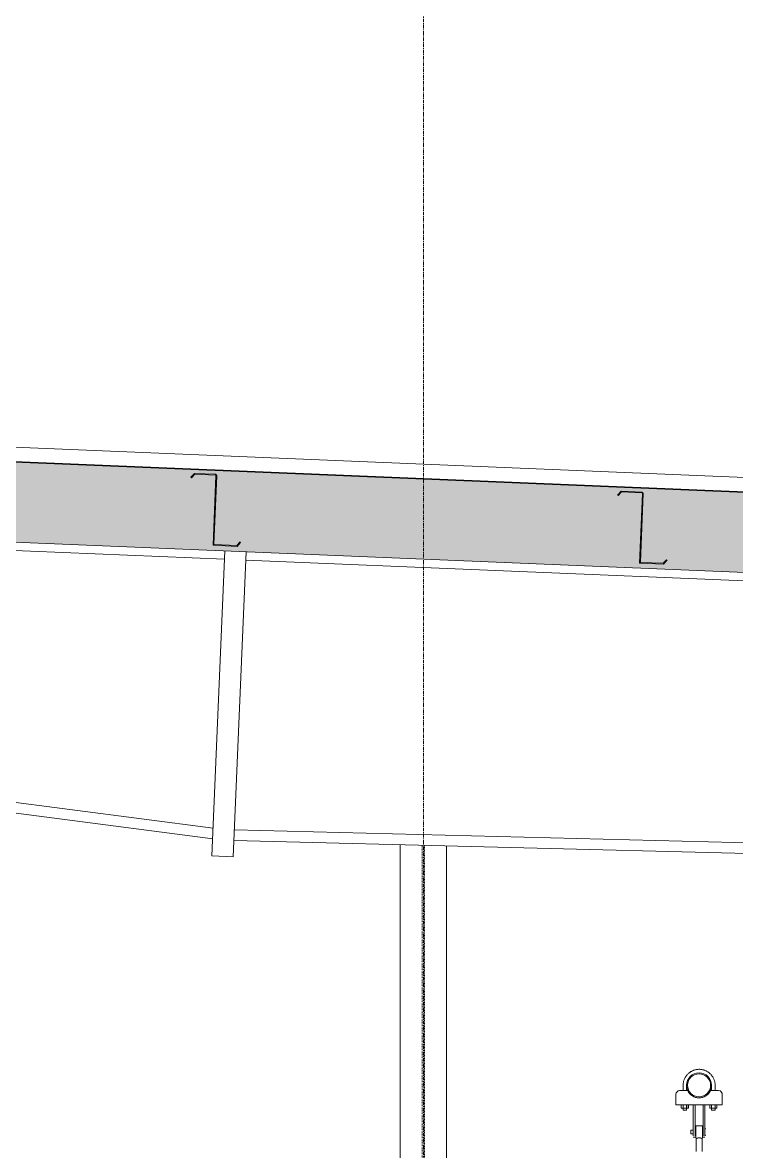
# Model space of a CAD drawing. Header units: inches. Extents: x 21386 to 98813, y -290 to 853.
# Drawn here: x 32261.2 to 32361.6, y 283 to 441.7 of the extents above; entities that cross this region are included whole.
import ezdxf

# ---------------------------------------------------------------- set-up
doc = ezdxf.new("R2010")
doc.units = ezdxf.units.IN
doc.header["$MEASUREMENT"] = 0
doc.linetypes.add('Grid Line 1_2_', pattern=[0.875, 0.5, -0.125, 0.125, -0.125])
doc.linetypes.add('Hidden 1_8_', pattern=[0.1875, 0.125, -0.0625])
for name, color, linetype, lineweight in [('A-CLNG', 13, 'Continuous', 13), ('A-CLNG-PATT', 13, 'Continuous', 25), ('A-ROOF', 132, 'Continuous', 13), ('Q-SPCQ', 91, 'Continuous', 13), ('S-BEAM', 12, 'Continuous', 13), ('S-COLS', 52, 'Continuous', 13), ('S-GRID', 1, 'Continuous', 9)]:
    doc.layers.add(name, color=color, linetype=linetype, lineweight=lineweight)

# ---------------------------------------------------------------- blocks, each defined once
blk = doc.blocks.new('Basketball_Backstop-Performance_Sports_Systems-3103-Ceiling_Hung - 27_-0_ to 27_-11 7_8_-V59-Building Section - North_South looking East _ Fitness Center')
at = {"layer": 'Q-SPCQ', "color": 8, "lineweight": 9}
for p, q in [((21662.8, 292.25), (21662.8, 291.5)), ((21663.3, 291.5), (21663.3, 292.25)), ((21666.8, 292.25), (21666.8, 291.5)), ((21667.3, 291.5), (21667.3, 292.25)), ((21661.8, 289.81), (21661.8, 291)), ((21663.46, 291.5), (21662.3, 291.5)), ((21667.8, 291.5), (21666.65, 291.5)), ((21668.3, 291), (21668.3, 289.81)), ((21661.8, 289.5), (21661.8, 289.81)), ((21661.8, 289.5), (21668.3, 289.5)), ((21662.55, 289.5), (21662.55, 289.06)), ((21662.8, 289.06), (21662.55, 289.06)), ((21662.8, 289.52), (21662.8, 288.75)), ((21662.8, 289.06), (21662.8, 289.5)), ((21663.31, 289.06), (21662.8, 289.06)), ((21663.3, 288.75), (21663.3, 289.52)), ((21663.31, 289.06), (21663.31, 289.5)), ((21663.56, 289.06), (21663.31, 289.06)), ((21663.56, 289.06), (21663.56, 289.5)), ((21664.24, 285.69), (21664.24, 289.5)), ((21664.49, 289.5), (21664.24, 289.5)), ((21664.49, 289.5), (21664.49, 285.69)), ((21665.62, 285.69), (21665.62, 289.5)), ((21665.87, 289.5), (21665.62, 289.5)), ((21665.87, 289.5), (21665.87, 285.69)), ((21666.55, 289.06), (21666.55, 289.5)), ((21666.8, 289.06), (21666.55, 289.06)), ((21666.8, 289.51), (21666.8, 288.75)), ((21666.8, 289.06), (21666.8, 289.5)), ((21667.31, 289.06), (21666.8, 289.06)), ((21667.3, 288.75), (21667.3, 289.51)), ((21667.31, 289.06), (21667.31, 289.5)), ((21667.56, 289.06), (21667.31, 289.06)), ((21667.56, 289.5), (21667.56, 289.06)), ((21668.3, 289.81), (21668.3, 289.5)), ((21662.8, 288.75), (21662.81, 288.75)), ((21663.3, 288.75), (21662.8, 288.75)), ((21663.29, 288.75), (21663.3, 288.75)), ((21667.3, 288.75), (21666.8, 288.75)), ((21666.8, 288.75), (21666.81, 288.75)), ((21667.29, 288.75), (21667.3, 288.75)), ((21664.24, 285.94), (21663.87, 285.94)), ((21663.87, 285.69), (21663.87, 285.93)), ((21664.59, 285.94), (21664.49, 285.94)), ((21665.53, 286.56), (21664.59, 286.56)), ((21664.59, 285.66), (21664.59, 286.53)), ((21665.53, 286.53), (21665.53, 285.66)), ((21665.62, 285.94), (21665.53, 285.94)), ((21665.99, 286.12), (21665.87, 286.12)), ((21663.87, 285.45), (21663.87, 285.69)), ((21663.87, 285.44), (21664.24, 285.44)), ((21664.24, 285.16), (21664.24, 285.69)), ((21664.24, 284.94), (21664.49, 284.94)), ((21664.49, 285.69), (21664.49, 285.16)), ((21664.49, 285.44), (21664.59, 285.44)), ((21664.59, 284.87), (21664.59, 285.66)), ((21664.59, 284.75), (21664.62, 284.75)), ((21664.62, 284.75), (21664.62, 282.95)), ((21665.5, 282.95), (21665.5, 284.75)), ((21665.5, 284.75), (21665.53, 284.75)), ((21665.53, 285.66), (21665.53, 284.87)), ((21665.53, 285.44), (21665.62, 285.44)), ((21665.62, 285.16), (21665.62, 285.69)), ((21665.62, 284.94), (21665.87, 284.94)), ((21665.87, 285.69), (21665.87, 285.16)), ((21665.87, 285.25), (21665.99, 285.25)), ((21665.99, 285.69), (21665.99, 285.69)), ((21665.99, 285.69), (21665.99, 285.69))]:
    blk.add_line(p, q, dxfattribs=at)
at = {"layer": 'Q-SPCQ', "color": 8, "lineweight": 9, "flags": 128}
blk.add_lwpolyline([(21667.3, 292.25), (21667.3, 292.34), (21667.3, 292.43), (21667.29, 292.52), (21667.27, 292.61), (21667.26, 292.7), (21667.24, 292.78), (21667.22, 292.87), (21667.19, 292.96), (21667.16, 293.04), (21667.13, 293.13), (21667.09, 293.21), (21667.05, 293.29), (21667.01, 293.37), (21666.96, 293.45), (21666.91, 293.52), (21666.86, 293.59), (21666.8, 293.66), (21666.74, 293.73), (21666.68, 293.8), (21666.62, 293.86), (21666.55, 293.93), (21666.49, 293.98), (21666.42, 294.04), (21666.34, 294.09), (21666.27, 294.14), (21666.19, 294.19), (21666.11, 294.23), (21666.03, 294.28), (21665.95, 294.31), (21665.87, 294.35), (21665.78, 294.38), (21665.7, 294.41), (21665.61, 294.43), (21665.52, 294.45), (21665.44, 294.47), (21665.35, 294.48), (21665.26, 294.49), (21665.17, 294.5), (21665.08, 294.5), (21664.99, 294.5), (21664.9, 294.49), (21664.81, 294.49), (21664.72, 294.48), (21664.63, 294.46), (21664.54, 294.44), (21664.45, 294.42), (21664.37, 294.39), (21664.28, 294.36), (21664.2, 294.33), (21664.12, 294.3), (21664.04, 294.26), (21663.96, 294.21), (21663.88, 294.17), (21663.8, 294.12), (21663.73, 294.07), (21663.66, 294.01), (21663.59, 293.96), (21663.52, 293.9), (21663.46, 293.83), (21663.39, 293.77), (21663.33, 293.7), (21663.28, 293.63), (21663.22, 293.56), (21663.17, 293.49), (21663.12, 293.41), (21663.08, 293.33), (21663.04, 293.25), (21663, 293.17), (21662.96, 293.09), (21662.93, 293), (21662.9, 292.92), (21662.88, 292.83), (21662.86, 292.74), (21662.84, 292.66), (21662.83, 292.57), (21662.81, 292.48), (21662.81, 292.39), (21662.8, 292.3), (21662.8, 292.25)], dxfattribs=at)
at = {"layer": 'Q-SPCQ', "color": 8, "lineweight": 9}
for centre, radius, start, end in [((21665.05, 292.25), 1.75, 0, 180), ((21665.05, 292.25), 1.62, 0, 180), ((21665.05, 292.25), 1.75, 180, 0), ((21665.05, 292.25), 1.62, 180, 0), ((21662.3, 291), 0.5, 90, 180), ((21662.3, 291), 0.5, 120, 180), ((21665.05, 292.22), 1.75, 204.3958, 335.6042), ((21667.8, 291), 0.5, 0, 90), ((21667.8, 291), 0.5, 0, 60)]:
    blk.add_arc(centre, radius, start, end, dxfattribs=at)
blk.add_open_spline([(21665.5, 284.75), (21665.5, 284.75), (21665.49, 284.75), (21665.48, 284.76), (21665.47, 284.76), (21665.45, 284.77), (21665.44, 284.78), (21665.42, 284.78), (21665.4, 284.79), (21665.39, 284.79), (21665.38, 284.8), (21665.36, 284.81), (21665.34, 284.81), (21665.31, 284.82), (21665.29, 284.83), (21665.28, 284.83), (21665.26, 284.84), (21665.24, 284.84), (21665.21, 284.85), (21665.17, 284.85), (21665.14, 284.86), (21665.1, 284.86), (21665.06, 284.86), (21665.02, 284.86), (21664.98, 284.86), (21664.94, 284.85), (21664.91, 284.85), (21664.88, 284.84), (21664.85, 284.84), (21664.84, 284.83), (21664.82, 284.83), (21664.8, 284.82), (21664.78, 284.81), (21664.75, 284.81), (21664.74, 284.8), (21664.72, 284.79), (21664.71, 284.79), (21664.7, 284.78), (21664.68, 284.78), (21664.66, 284.77), (21664.65, 284.76), (21664.64, 284.76), (21664.62, 284.75), (21664.62, 284.75), (21664.62, 284.75)], degree=3, knots=[0, 0, 0, 0, 0.055556, 0.083333, 0.111111, 0.138889, 0.166667, 0.194444, 0.208333, 0.222222, 0.236111, 0.25, 0.277778, 0.305556, 0.319444, 0.333333, 0.347222, 0.361111, 0.388889, 0.416667, 0.444444, 0.472222, 0.5, 0.527778, 0.555556, 0.583333, 0.611111, 0.638889, 0.652778, 0.666667, 0.680556, 0.694444, 0.722222, 0.75, 0.763889, 0.777778, 0.791667, 0.805556, 0.833333, 0.861111, 0.888889, 0.916667, 0.944444, 1, 1, 1, 1], dxfattribs=at)
blk = doc.blocks.new('Basketball_Backstop-Performance_Sports_Systems-3103-Ceiling_Hung - 27_-0_ to 27_-11 7_8_-V66-Building Section - North_South looking East _ Fitness Center')
at = {"layer": 'Q-SPCQ', "color": 8, "lineweight": 9}
for p, q in [((21662.8, 292.25), (21662.8, 291.5)), ((21663.3, 291.5), (21663.3, 292.25)), ((21666.8, 292.25), (21666.8, 291.5)), ((21667.3, 291.5), (21667.3, 292.25)), ((21662.8, 289.06), (21662.8, 288.75)), ((21663.3, 288.75), (21663.3, 289.06)), ((21666.8, 289.06), (21666.8, 288.75)), ((21667.3, 288.75), (21667.3, 289.06)), ((21662.8, 288.75), (21662.81, 288.75)), ((21662.81, 288.75), (21662.8, 288.75)), ((21663.29, 288.75), (21663.3, 288.75)), ((21663.3, 288.75), (21663.29, 288.75)), ((21666.81, 288.75), (21666.8, 288.75)), ((21666.8, 288.75), (21666.81, 288.75)), ((21667.3, 288.75), (21667.29, 288.75)), ((21667.29, 288.75), (21667.3, 288.75)), ((21664.24, 285.94), (21663.87, 285.94)), ((21663.87, 285.93), (21663.87, 285.93)), ((21664.59, 285.94), (21664.49, 285.94)), ((21665.53, 286.56), (21664.59, 286.56)), ((21664.59, 286.53), (21664.59, 286.53)), ((21665.53, 286.53), (21665.53, 286.53)), ((21665.62, 285.94), (21665.53, 285.94)), ((21665.99, 286.12), (21665.87, 286.12)), ((21663.87, 285.45), (21663.87, 285.45)), ((21663.87, 285.44), (21664.24, 285.44)), ((21664.24, 285.16), (21664.24, 285.16)), ((21664.24, 284.94), (21664.49, 284.94)), ((21664.49, 285.44), (21664.59, 285.44)), ((21664.49, 285.16), (21664.49, 285.16)), ((21664.59, 284.87), (21664.59, 284.87)), ((21664.59, 284.75), (21664.62, 284.75)), ((21665.5, 284.75), (21665.53, 284.75)), ((21665.53, 285.44), (21665.62, 285.44)), ((21665.53, 284.87), (21665.53, 284.87)), ((21665.62, 285.16), (21665.62, 285.16)), ((21665.62, 284.94), (21665.87, 284.94)), ((21665.87, 285.25), (21665.99, 285.25)), ((21665.87, 285.16), (21665.87, 285.16)), ((21665.99, 285.69), (21665.99, 285.69)), ((21665.99, 285.69), (21665.99, 285.69))]:
    blk.add_line(p, q, dxfattribs=at)
at = {"layer": 'Q-SPCQ', "color": 8, "lineweight": 9, "flags": 128}
for points in [[(21663.59, 293.96), (21663.52, 293.9), (21663.46, 293.83), (21663.39, 293.77), (21663.33, 293.7), (21663.28, 293.63), (21663.22, 293.56), (21663.17, 293.49), (21663.12, 293.41), (21663.08, 293.33)], [(21664.45, 294.42), (21664.37, 294.39), (21664.28, 294.36), (21664.2, 294.33), (21664.12, 294.3), (21664.04, 294.26), (21663.96, 294.21), (21663.88, 294.17), (21663.8, 294.12), (21663.73, 294.07)], [(21665.52, 294.45), (21665.44, 294.47), (21665.35, 294.48), (21665.26, 294.49), (21665.17, 294.5), (21665.08, 294.5), (21664.99, 294.5), (21664.9, 294.49), (21664.81, 294.49), (21664.72, 294.48), (21664.63, 294.46), (21664.54, 294.44)], [(21666.42, 294.04), (21666.34, 294.09), (21666.27, 294.14), (21666.19, 294.19), (21666.11, 294.23), (21666.03, 294.28), (21665.95, 294.31), (21665.87, 294.35), (21665.78, 294.38), (21665.7, 294.41), (21665.61, 294.43)], [(21667.05, 293.29), (21667.01, 293.37), (21666.96, 293.45), (21666.91, 293.52), (21666.86, 293.59), (21666.8, 293.66), (21666.74, 293.73), (21666.68, 293.8), (21666.62, 293.86), (21666.55, 293.93), (21666.49, 293.98)], [(21663, 293.17), (21662.96, 293.09), (21662.93, 293), (21662.9, 292.92), (21662.88, 292.83), (21662.86, 292.74), (21662.84, 292.66), (21662.83, 292.57), (21662.81, 292.48), (21662.81, 292.39), (21662.8, 292.3), (21662.8, 292.25)], [(21667.3, 292.25), (21667.3, 292.34), (21667.3, 292.43), (21667.29, 292.52), (21667.27, 292.61), (21667.26, 292.7), (21667.24, 292.78), (21667.22, 292.87), (21667.19, 292.96), (21667.16, 293.04), (21667.13, 293.13), (21667.09, 293.21)]]:
    blk.add_lwpolyline(points, dxfattribs=at)
at = {"layer": 'Q-SPCQ', "color": 8, "lineweight": 9}
for centre, start, end in [((21662.3, 291), 120, 180), ((21662.3, 291), 120, 180), ((21667.8, 291), 0, 60), ((21667.8, 291), 0, 60)]:
    blk.add_arc(centre, 0.5, start, end, dxfattribs=at)
blk = doc.blocks.new('W-Wide Flange-Column - W12X26-1588815-Building Section - North_South looking East _ Fitness Center')
at = {"layer": 'S-COLS', "color": 8, "linetype": 'Hidden 1_8_', "lineweight": 9}
for p, q in [((21626.15, 37.12), (21626.15, 325.99)), ((21626.46, 325.99), (21626.46, 37.12))]:
    blk.add_line(p, q, dxfattribs=at)
blk = doc.blocks.new('Girt_Z - 10_D-V78-Building Section - North_South looking East _ Fitness Center')
at = {"layer": 'S-BEAM', "lineweight": 9}
h = blk.add_hatch(dxfattribs=at)
h.set_pattern_fill('FP_37', color=8, style=0, pattern_type=2)
h.set_pattern_definition([(45, (22011.012, 102), (-19.007, 19.007), []), (45, (22011.012, 130.8), (-19.007, 19.007), [])])
h.paths.add_polyline_path([(21600.11, 368.03), (21600.62, 368.59), (21600.54, 368.66), (21600.07, 368.15), (21596.93, 368.28), (21596.74, 368.18)], flags=0)
h.paths.add_polyline_path([(21596.74, 368.18), (21596.86, 368.36), (21597.26, 377.97), (21597.15, 377.98)], flags=0)
h.paths.add_polyline_path([(21593.72, 377.66), (21594.19, 378.18), (21597.08, 378.06), (21597.08, 378.17), (21594.15, 378.29), (21593.64, 377.74)], flags=0)
at = {"layer": 'S-BEAM', "color": 7}
for p, q in [((21594.15, 378.29), (21593.64, 377.74)), ((21593.72, 377.66), (21594.19, 378.18)), ((21597.08, 378.17), (21594.15, 378.29)), ((21594.19, 378.18), (21597.08, 378.06)), ((21597.15, 377.98), (21596.74, 368.18)), ((21596.86, 368.36), (21597.26, 377.97)), ((21593.64, 377.74), (21593.72, 377.66)), ((21600.07, 368.15), (21596.93, 368.28)), ((21600.54, 368.66), (21600.07, 368.15)), ((21600.11, 368.03), (21600.62, 368.59)), ((21600.62, 368.59), (21600.54, 368.66)), ((21596.74, 368.18), (21600.11, 368.03))]:
    blk.add_line(p, q, dxfattribs=at)
for centre, radius, start, end in [((21597.07, 377.98), 0.187, 357.6141, 87.6141), ((21597.07, 377.98), 0.0782, 357.6141, 85.4913), ((21596.94, 368.35), 0.0782, 177.6141, 264.5717)]:
    blk.add_arc(centre, radius, start, end, dxfattribs=at)
blk = doc.blocks.new('Girt_Z - 10_D-V79-Building Section - North_South looking East _ Fitness Center')
at = {"layer": 'S-BEAM', "color": 7}
for p, q in [((21654.09, 375.79), (21653.59, 375.24)), ((21653.59, 375.24), (21653.67, 375.17)), ((21653.67, 375.17), (21654.14, 375.68)), ((21657.03, 375.67), (21654.09, 375.79)), ((21654.14, 375.68), (21657.03, 375.56)), ((21657.1, 375.48), (21656.69, 365.68)), ((21656.81, 365.86), (21657.21, 375.48)), ((21656.69, 365.68), (21660.06, 365.54)), ((21660.02, 365.65), (21656.88, 365.78)), ((21660.49, 366.16), (21660.02, 365.65)), ((21660.06, 365.54), (21660.57, 366.09)), ((21660.57, 366.09), (21660.49, 366.16))]:
    blk.add_line(p, q, dxfattribs=at)
for centre, radius, start, end in [((21657.02, 375.48), 0.187, 357.6141, 87.6141), ((21657.02, 375.48), 0.0782, 357.6141, 85.4913), ((21656.89, 365.86), 0.0782, 177.6141, 264.5717)]:
    blk.add_arc(centre, radius, start, end, dxfattribs=at)
blk = doc.blocks.new('columns and girder2 - one-1334686-Building Section - North_South looking East _ Fitness Center')
at = {"layer": 'S-BEAM', "color": 8, "lineweight": 9}
for p, q in [((21190.8, 383.21), (21598.33, 366.23)), ((21598.38, 367.4), (21596.59, 324.51)), ((21599.59, 324.39), (21601.38, 367.27)), ((21601.33, 366.1), (22021.63, 348.59)), ((21596.75, 328.39), (21362.99, 359.02)), ((21363, 357.5), (21596.69, 326.89)), ((22020.34, 317.59), (21599.75, 328.16)), ((21599.68, 326.66), (22020.28, 316.09)), ((21596.59, 324.51), (21599.59, 324.39))]:
    blk.add_line(p, q, dxfattribs=at)

msp = doc.modelspace()

# ---------------------------------------------------------------- hatches: boundary and pattern name
at = {"layer": 'A-CLNG-PATT', "lineweight": 9}
h = msp.add_hatch(dxfattribs=at)
h.set_pattern_fill('FP_35', color=8, style=0, pattern_type=2)
h.set_pattern_definition([(161.57, (22011.972, 102.96), (-7.6802237, -0.0009796), [0, -54.643, 6.067, 0]), (18.43, (22010.052, 102.96), (-7.6802237, 0.0009796), [0, -54.643, 6.067, 0]), (108.43, (22011.972, 102.96), (3.8382953, -19.2013653), [18.211, -42.499]), (71.57, (22010.052, 102.96), (3.8382953, 19.2013653), [18.211, -42.499])])
h.paths.add_polyline_path([(33061.94, 335.22), (33061.94, 346.48), (31826.31, 397.96), (31826.31, 386.7), (32950.6, 339.86)], flags=0)

# ---------------------------------------------------------------- linework, layer by layer
at = {"layer": 'A-CLNG', "color": 7}
for p, q in [((33061.94, 346.48), (31826.31, 397.96)), ((31826.31, 386.7), (33061.94, 335.22))]:
    msp.add_line(p, q, dxfattribs=at)
at = {"layer": 'A-ROOF', "color": 7}
for p, q in [((33124.35, 345.96), (31811.71, 400.65)), ((31811.71, 398.65), (33124.35, 343.95))]:
    msp.add_line(p, q, dxfattribs=at)
at = {"layer": 'S-COLS', "color": 8, "lineweight": 9}
for p, q in [((32318.92, 377.44), (32320.81, 377.44)), ((32314.32, 326.07), (32314.32, 37.12)), ((32320.81, 325.91), (32320.81, 37.11))]:
    msp.add_line(p, q, dxfattribs=at)
at = {"layer": 'S-GRID', "linetype": 'Grid Line 1_2_'}
msp.add_line((32317.56, -273.16), (32317.56, 738.66), dxfattribs=at)
msp.add_line((32317.56, -273.16), (32317.56, 738.66), dxfattribs=at)

# ---------------------------------------------------------------- block references
at = {"layer": 'Q-SPCQ', "color": 8, "lineweight": 9}
for name in ['Basketball_Backstop-Performance_Sports_Systems-3103-Ceiling_Hung - 27_-0_ to 27_-11 7_8_-V59-Building Section - North_South looking East _ Fitness Center', 'Basketball_Backstop-Performance_Sports_Systems-3103-Ceiling_Hung - 27_-0_ to 27_-11 7_8_-V66-Building Section - North_South looking East _ Fitness Center']:
    msp.add_blockref(name, (10691.26, 0), dxfattribs=at)
at = {"layer": 'S-BEAM', "color": 8, "lineweight": 9}
for name in ['columns and girder2 - one-1334686-Building Section - North_South looking East _ Fitness Center', 'Girt_Z - 10_D-V78-Building Section - North_South looking East _ Fitness Center', 'Girt_Z - 10_D-V79-Building Section - North_South looking East _ Fitness Center']:
    msp.add_blockref(name, (10691.26, 0), dxfattribs=at)
at = {"layer": 'S-COLS', "color": 8, "linetype": 'Hidden 1_8_', "lineweight": 9}
msp.add_blockref('W-Wide Flange-Column - W12X26-1588815-Building Section - North_South looking East _ Fitness Center', (10691.26, 0), dxfattribs=at)

doc.saveas('drawing.dxf')
